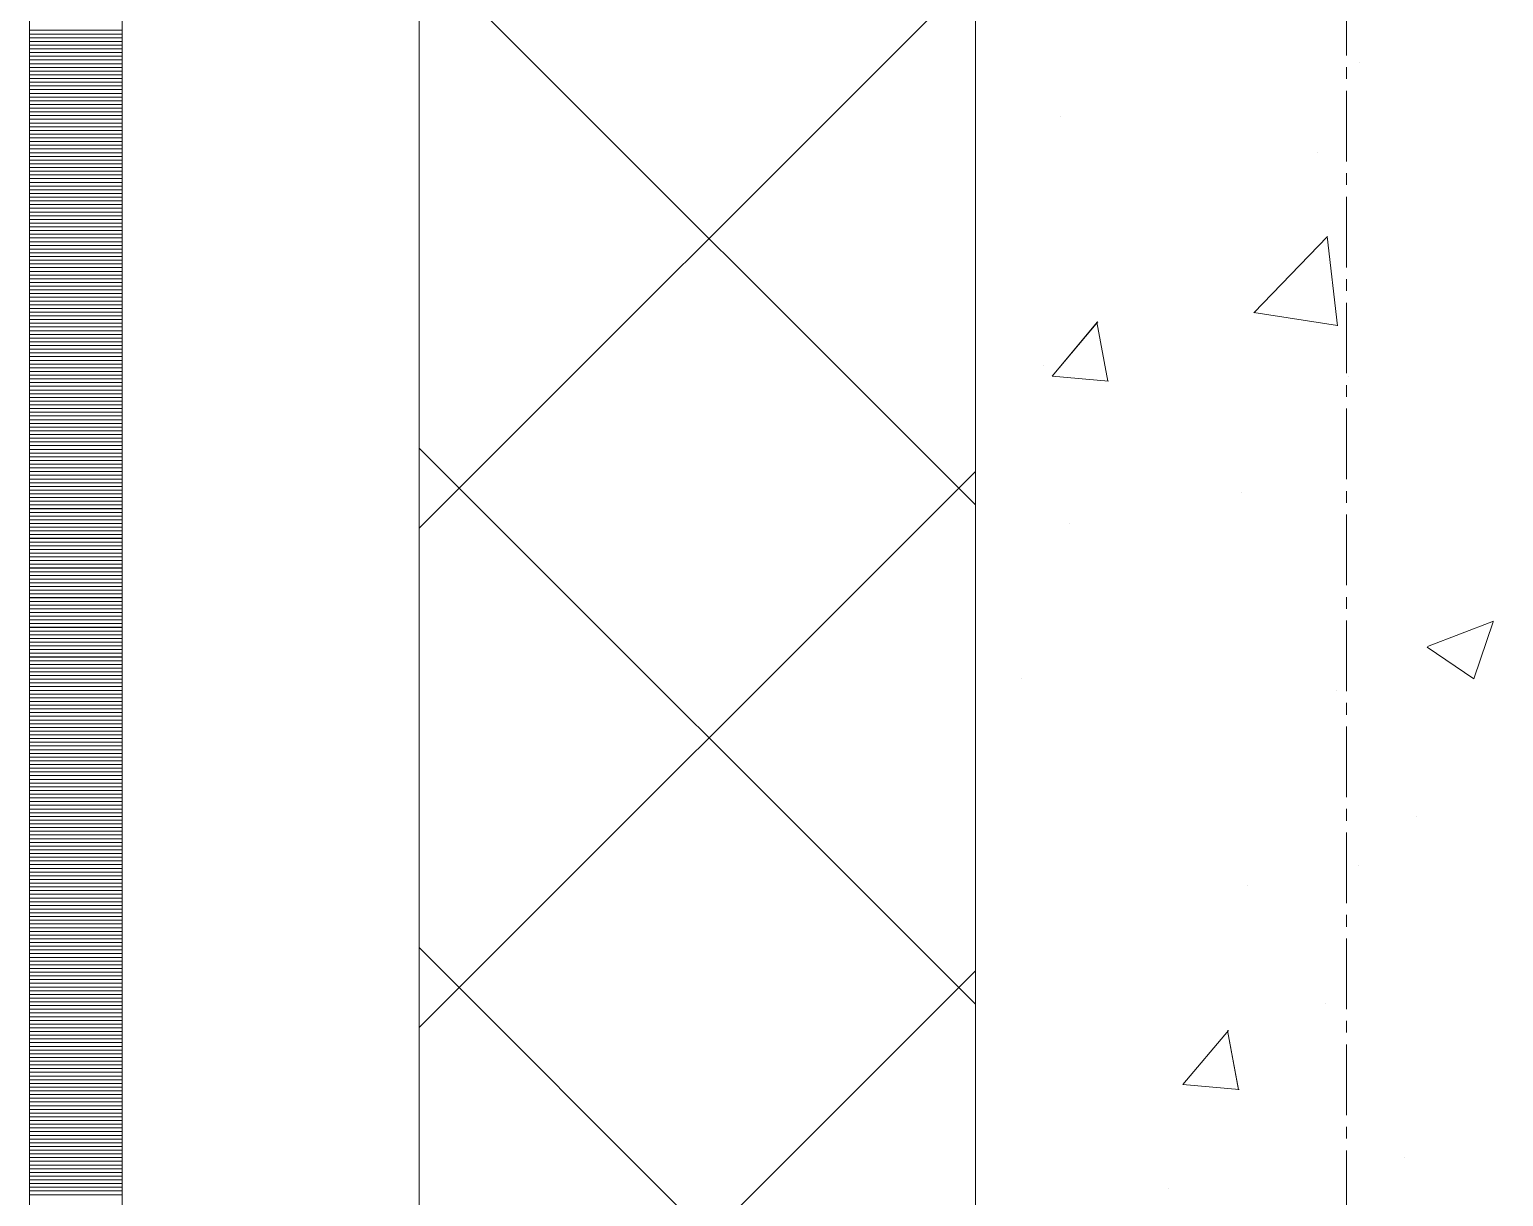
# Model space of a CAD drawing. Header units: millimetres. Extents: x 470010 to 1231400, y -134005 to 421770.
# Drawn here: x 806167.7 to 806565, y 150340.5 to 150655.2 of the extents above; entities that cross this region are included whole.
import ezdxf
from ezdxf.enums import TextEntityAlignment as Align

# ---------------------------------------------------------------- set-up
doc = ezdxf.new("R2010")
doc.units = ezdxf.units.MM
doc.linetypes.add('CENTER2', pattern=[28.575, 19.05, -3.175, 3.175, -3.175])
doc.linetypes.add('DASHED', pattern=[19.05, 12.7, -6.35])
doc.layers.get('Defpoints').update_dxf_attribs({"color": 140})
doc.layers.add('АР_Делит', color=120, linetype='Continuous', lineweight=0, plot=False)
for name, color, linetype, lineweight in [('АР_Стены ПЕНОблок', 52, 'Continuous', 20), ('АР_Тонкая', 254, 'Continuous', 5), ('АР_Утеплитель', 31, 'Continuous', 0), ('АР_Штриховка', 8, 'Continuous', 0)]:
    doc.layers.add(name, color=color, linetype=linetype, lineweight=lineweight)
doc.layers.add('РД_Оси_100', color=7, linetype='Continuous', lineweight=0, true_color=0x525252)
doc.styles.add('style1', font='ARIALN.TTF')

# ---------------------------------------------------------------- blocks, each defined once
blk = doc.blocks.new('СОШ_2200_АР_ОСИ_М100_28.05.24')
at = {"layer": 'АР_Делит', "color": 251, "linetype": 'DASHED', "true_color": 0x636466}
blk.add_lwpolyline([(114955, 135155), (114955, -355), (93595.036, -355), (93595.036, 13855), (94145, 13855), (94145, 68320), (66055, 68320), (66055, 13857.73), (83455, 13857.73), (83455, -355), (45245, -355), (45245, 13145), (44695, 13145), (44695, 26755), (45245, 26755), (45245, 68320), (20455, 68320), (20455, 26755), (27955, 26755), (27955, 13145), (-355, 13145), (-355, 100855)], dxfattribs=at)
at = {"layer": 'РД_Оси_100', "color": 251, "linetype": 'CENTER2', "true_color": 0x636466}
blk.add_line((0, -6155), (0, 139938.679), dxfattribs=at)
blk = doc.blocks.new('A$C9108343f')
at = {"layer": 'АР_Стены ПЕНОблок', "color": 18, "linetype": 'Continuous', "lineweight": 20, "true_color": 0x000000}
blk.add_line((140704.09, 313879.49), (140704.09, 237679.49), dxfattribs=at)
at = {"layer": 'АР_Тонкая', "color": 18, "linetype": 'Continuous', "lineweight": 5, "true_color": 0x000000}
for p, q in [((140449.09, 313879.49), (140449.09, 237679.49)), ((140474.09, 313879.49), (140474.09, 237679.49)), ((140474.09, 237679.49), (140474.09, 313879.49)), ((140554.09, 237679.49), (140554.09, 313879.49))]:
    blk.add_line(p, q, dxfattribs=at)
at = {"layer": 'АР_Утеплитель', "color": 18, "linetype": 'Continuous', "lineweight": 0, "true_color": 0x000000}
for p, q in [((140554.09, 313879.49), (140554.09, 237679.49)), ((140704.09, 237679.49), (140704.09, 313879.49))]:
    blk.add_line(p, q, dxfattribs=at)
at = {"layer": 'АР_Штриховка', "color": 18, "linetype": 'Continuous', "lineweight": 0, "true_color": 0x000000}
for p, q in [((140704.09, 250893.28), (140554.09, 251043.28)), ((140554.09, 250886.99), (140704.09, 251036.99)), ((140449.09, 251021.24), (140474.09, 251021.24)), ((140449.09, 251020.24), (140474.09, 251020.24)), ((140449.09, 251019.24), (140474.09, 251019.24)), ((140449.09, 251018.24), (140474.09, 251018.24)), ((140449.09, 251017.24), (140474.09, 251017.24)), ((140449.09, 251016.24), (140474.09, 251016.24)), ((140449.09, 251015.24), (140474.09, 251015.24)), ((140449.09, 251014.24), (140474.09, 251014.24)), ((140449.09, 251013.24), (140474.09, 251013.24)), ((140449.09, 251012.24), (140474.09, 251012.24)), ((140807.68, 251012.44), (140807.68, 251012.44)), ((140449.09, 251011.24), (140474.09, 251011.24)), ((140449.09, 251010.24), (140474.09, 251010.24)), ((140449.09, 251009.24), (140474.09, 251009.24)), ((140449.09, 251008.24), (140474.09, 251008.24)), ((140449.09, 251007.24), (140474.09, 251007.24)), ((140449.09, 251006.24), (140474.09, 251006.24)), ((140449.09, 251005.24), (140474.09, 251005.24)), ((140449.09, 251004.24), (140474.09, 251004.24)), ((140449.09, 251003.24), (140474.09, 251003.24)), ((140449.09, 251002.24), (140474.09, 251002.24)), ((140449.09, 251001.24), (140474.09, 251001.24)), ((140449.09, 251000.24), (140474.09, 251000.24)), ((140449.09, 250999.24), (140474.09, 250999.24)), ((140449.09, 250998.24), (140474.09, 250998.24)), ((140449.09, 250997.24), (140474.09, 250997.24)), ((140449.09, 250996.24), (140474.09, 250996.24)), ((140727.05, 250997.99), (140727.05, 250997.99)), ((140449.09, 250995.24), (140474.09, 250995.24)), ((140449.09, 250994.24), (140474.09, 250994.24)), ((140449.09, 250993.24), (140474.09, 250993.24)), ((140449.09, 250992.24), (140474.09, 250992.24)), ((140449.09, 250991.24), (140474.09, 250991.24)), ((140449.09, 250990.24), (140474.09, 250990.24)), ((140449.09, 250989.24), (140474.09, 250989.24)), ((140449.09, 250988.24), (140474.09, 250988.24)), ((140796.24, 250988.38), (140796.24, 250988.38)), ((140449.09, 250987.24), (140474.09, 250987.24)), ((140449.09, 250986.24), (140474.09, 250986.24)), ((140449.09, 250985.24), (140474.09, 250985.24)), ((140449.09, 250984.24), (140474.09, 250984.24)), ((140449.09, 250983.24), (140474.09, 250983.24)), ((140449.09, 250982.24), (140474.09, 250982.24)), ((140449.09, 250981.24), (140474.09, 250981.24)), ((140449.09, 250980.24), (140474.09, 250980.24)), ((140449.09, 250979.24), (140474.09, 250979.24)), ((140449.09, 250978.24), (140474.09, 250978.24)), ((140449.09, 250977.24), (140474.09, 250977.24)), ((140449.09, 250976.24), (140474.09, 250976.24)), ((140449.09, 250975.24), (140474.09, 250975.24)), ((140449.09, 250974.24), (140474.09, 250974.24)), ((140449.09, 250973.24), (140474.09, 250973.24)), ((140449.09, 250972.24), (140474.09, 250972.24)), ((140449.09, 250971.24), (140474.09, 250971.24)), ((140449.09, 250970.24), (140474.09, 250970.24)), ((140449.09, 250969.24), (140474.09, 250969.24)), ((140449.09, 250968.24), (140474.09, 250968.24)), ((140449.09, 250967.24), (140474.09, 250967.24)), ((140449.09, 250966.24), (140474.09, 250966.24)), ((140449.09, 250965.24), (140474.09, 250965.24)), ((140779.14, 250945.06), (140798.93, 250965.68)), ((140801.69, 250941.55), (140798.89, 250965.68)), ((140449.09, 250964.24), (140474.09, 250964.24)), ((140449.09, 250963.24), (140474.09, 250963.24)), ((140449.09, 250962.24), (140474.09, 250962.24)), ((140449.09, 250961.24), (140474.09, 250961.24)), ((140449.09, 250960.24), (140474.09, 250960.24)), ((140449.09, 250959.24), (140474.09, 250959.24)), ((140449.09, 250958.24), (140474.09, 250958.24)), ((140449.09, 250957.24), (140474.09, 250957.24)), ((140449.09, 250956.24), (140474.09, 250956.24)), ((140449.09, 250955.24), (140474.09, 250955.24)), ((140449.09, 250954.24), (140474.09, 250954.24)), ((140449.09, 250953.24), (140474.09, 250953.24)), ((140449.09, 250952.24), (140474.09, 250952.24)), ((140449.09, 250951.24), (140474.09, 250951.24)), ((140449.09, 250950.24), (140474.09, 250950.24)), ((140449.09, 250949.24), (140474.09, 250949.24)), ((140449.09, 250948.24), (140474.09, 250948.24)), ((140449.09, 250947.24), (140474.09, 250947.24)), ((140449.09, 250946.24), (140474.09, 250946.24)), ((140449.09, 250945.24), (140474.09, 250945.24)), ((140779.11, 250945.12), (140801.7, 250941.62)), ((140449.09, 250944.24), (140474.09, 250944.24)), ((140449.09, 250943.24), (140474.09, 250943.24)), ((140449.09, 250942.24), (140474.09, 250942.24)), ((140449.09, 250941.24), (140474.09, 250941.24)), ((140724.77, 250928), (140737.02, 250942.59)), ((140739.73, 250926.62), (140736.8, 250942.54)), ((140449.09, 250940.24), (140474.09, 250940.24)), ((140449.09, 250939.24), (140474.09, 250939.24)), ((140449.09, 250938.24), (140474.09, 250938.24)), ((140449.09, 250937.24), (140474.09, 250937.24)), ((140449.09, 250936.24), (140474.09, 250936.24)), ((140449.09, 250935.24), (140474.09, 250935.24)), ((140449.09, 250934.24), (140474.09, 250934.24)), ((140449.09, 250933.24), (140474.09, 250933.24)), ((140449.09, 250932.24), (140474.09, 250932.24)), ((140449.09, 250931.24), (140474.09, 250931.24)), ((140449.09, 250930.24), (140474.09, 250930.24)), ((140449.09, 250929.24), (140474.09, 250929.24)), ((140722.36, 250930.72), (140722.36, 250930.72)), ((140449.09, 250928.24), (140474.09, 250928.24)), ((140449.09, 250927.24), (140474.09, 250927.24)), ((140449.09, 250926.24), (140474.09, 250926.24)), ((140449.09, 250925.24), (140474.09, 250925.24)), ((140724.77, 250927.99), (140739.95, 250926.66)), ((140804.59, 250927.88), (140804.59, 250927.88)), ((140449.09, 250924.24), (140474.09, 250924.24)), ((140449.09, 250923.24), (140474.09, 250923.24)), ((140449.09, 250922.24), (140474.09, 250922.24)), ((140449.09, 250921.24), (140474.09, 250921.24)), ((140449.09, 250920.24), (140474.09, 250920.24)), ((140449.09, 250919.24), (140474.09, 250919.24)), ((140449.09, 250918.24), (140474.09, 250918.24)), ((140449.09, 250917.24), (140474.09, 250917.24)), ((140449.09, 250916.24), (140474.09, 250916.24)), ((140449.09, 250915.24), (140474.09, 250915.24)), ((140449.09, 250914.24), (140474.09, 250914.24)), ((140449.09, 250913.24), (140474.09, 250913.24)), ((140449.09, 250912.24), (140474.09, 250912.24)), ((140449.09, 250911.24), (140474.09, 250911.24)), ((140449.09, 250910.24), (140474.09, 250910.24)), ((140449.09, 250909.24), (140474.09, 250909.24)), ((140449.09, 250908.24), (140474.09, 250908.24)), ((140449.09, 250907.24), (140474.09, 250907.24)), ((140449.09, 250906.24), (140474.09, 250906.24)), ((140449.09, 250905.24), (140474.09, 250905.24)), ((140704.09, 250758.58), (140554.09, 250908.58)), ((140449.09, 250904.24), (140474.09, 250904.24)), ((140449.09, 250903.24), (140474.09, 250903.24)), ((140449.09, 250902.24), (140474.09, 250902.24)), ((140449.09, 250901.24), (140474.09, 250901.24)), ((140554.09, 250752.29), (140704.09, 250902.29)), ((140449.09, 250900.24), (140474.09, 250900.24)), ((140449.09, 250899.24), (140474.09, 250899.24)), ((140449.09, 250898.24), (140474.09, 250898.24)), ((140449.09, 250897.24), (140474.09, 250897.24)), ((140449.09, 250896.24), (140474.09, 250896.24)), ((140449.09, 250895.24), (140474.09, 250895.24)), ((140449.09, 250894.24), (140474.09, 250894.24)), ((140449.09, 250893.24), (140474.09, 250893.24)), ((140775.92, 250896.6), (140775.92, 250896.6)), ((140449.09, 250892.24), (140474.09, 250892.24)), ((140449.09, 250891.24), (140474.09, 250891.24)), ((140449.09, 250890.24), (140474.09, 250890.24)), ((140449.09, 250889.24), (140474.09, 250889.24)), ((140449.09, 250888.24), (140474.09, 250888.24)), ((140449.09, 250887.24), (140474.09, 250887.24)), ((140449.09, 250886.24), (140474.09, 250886.24)), ((140449.09, 250885.24), (140474.09, 250885.24)), ((140729.42, 250888.2), (140729.42, 250888.2)), ((140449.09, 250884.24), (140474.09, 250884.24)), ((140449.09, 250883.24), (140474.09, 250883.24)), ((140449.09, 250882.24), (140474.09, 250882.24)), ((140449.09, 250881.24), (140474.09, 250881.24)), ((140449.09, 250880.24), (140474.09, 250880.24)), ((140449.09, 250879.24), (140474.09, 250879.24)), ((140449.09, 250878.24), (140474.09, 250878.24)), ((140449.09, 250877.24), (140474.09, 250877.24)), ((140449.09, 250876.24), (140474.09, 250876.24)), ((140449.09, 250875.24), (140474.09, 250875.24)), ((140449.09, 250874.24), (140474.09, 250874.24)), ((140449.09, 250873.24), (140474.09, 250873.24)), ((140449.09, 250872.24), (140474.09, 250872.24)), ((140449.09, 250871.24), (140474.09, 250871.24)), ((140449.09, 250870.24), (140474.09, 250870.24)), ((140449.09, 250869.24), (140474.09, 250869.24)), ((140449.09, 250868.24), (140474.09, 250868.24)), ((140449.09, 250867.24), (140474.09, 250867.24)), ((140449.09, 250866.24), (140474.09, 250866.24)), ((140449.09, 250865.24), (140474.09, 250865.24)), ((140449.09, 250864.24), (140474.09, 250864.24)), ((140449.09, 250863.24), (140474.09, 250863.24)), ((140449.09, 250862.24), (140474.09, 250862.24)), ((140449.09, 250861.24), (140474.09, 250861.24)), ((140825.89, 250855.05), (140843.68, 250861.88)), ((140838.45, 250846.34), (140843.6, 250861.69)), ((140449.09, 250860.24), (140474.09, 250860.24)), ((140449.09, 250859.24), (140474.09, 250859.24)), ((140449.09, 250858.24), (140474.09, 250858.24)), ((140449.09, 250857.24), (140474.09, 250857.24)), ((140449.09, 250856.24), (140474.09, 250856.24)), ((140449.09, 250855.24), (140474.09, 250855.24)), ((140449.09, 250854.24), (140474.09, 250854.24)), ((140449.09, 250853.24), (140474.09, 250853.24)), ((140825.81, 250854.87), (140838.44, 250846.35)), ((140449.09, 250852.24), (140474.09, 250852.24)), ((140449.09, 250851.24), (140474.09, 250851.24)), ((140449.09, 250850.24), (140474.09, 250850.24)), ((140449.09, 250849.24), (140474.09, 250849.24)), ((140449.09, 250848.24), (140474.09, 250848.24)), ((140449.09, 250847.24), (140474.09, 250847.24)), ((140449.09, 250846.24), (140474.09, 250846.24)), ((140449.09, 250845.24), (140474.09, 250845.24)), ((140716.56, 250846.43), (140716.56, 250846.43)), ((140449.09, 250844.24), (140474.09, 250844.24)), ((140449.09, 250843.24), (140474.09, 250843.24)), ((140449.09, 250842.24), (140474.09, 250842.24)), ((140449.09, 250841.24), (140474.09, 250841.24)), ((140801.5, 250843.33), (140801.5, 250843.33)), ((140449.09, 250840.24), (140474.09, 250840.24)), ((140449.09, 250839.24), (140474.09, 250839.24)), ((140449.09, 250838.24), (140474.09, 250838.24)), ((140449.09, 250837.24), (140474.09, 250837.24)), ((140449.09, 250836.24), (140474.09, 250836.24)), ((140449.09, 250835.24), (140474.09, 250835.24)), ((140449.09, 250834.24), (140474.09, 250834.24)), ((140449.09, 250833.24), (140474.09, 250833.24)), ((140449.09, 250832.24), (140474.09, 250832.24)), ((140449.09, 250831.24), (140474.09, 250831.24)), ((140449.09, 250830.24), (140474.09, 250830.24)), ((140449.09, 250829.24), (140474.09, 250829.24)), ((140449.09, 250828.24), (140474.09, 250828.24)), ((140449.09, 250827.24), (140474.09, 250827.24)), ((140449.09, 250826.24), (140474.09, 250826.24)), ((140449.09, 250825.24), (140474.09, 250825.24)), ((140449.09, 250824.24), (140474.09, 250824.24)), ((140449.09, 250823.24), (140474.09, 250823.24)), ((140449.09, 250822.24), (140474.09, 250822.24)), ((140449.09, 250821.24), (140474.09, 250821.24)), ((140449.09, 250820.24), (140474.09, 250820.24)), ((140449.09, 250819.24), (140474.09, 250819.24)), ((140449.09, 250818.24), (140474.09, 250818.24)), ((140449.09, 250817.24), (140474.09, 250817.24)), ((140449.09, 250816.24), (140474.09, 250816.24)), ((140449.09, 250815.24), (140474.09, 250815.24)), ((140449.09, 250814.24), (140474.09, 250814.24)), ((140449.09, 250813.24), (140474.09, 250813.24)), ((140449.09, 250812.24), (140474.09, 250812.24)), ((140449.09, 250811.24), (140474.09, 250811.24)), ((140449.09, 250810.24), (140474.09, 250810.24)), ((140449.09, 250809.24), (140474.09, 250809.24)), ((140449.09, 250808.24), (140474.09, 250808.24)), ((140449.09, 250807.24), (140474.09, 250807.24)), ((140449.09, 250806.24), (140474.09, 250806.24)), ((140823.01, 250809.14), (140823.01, 250809.14)), ((140449.09, 250805.24), (140474.09, 250805.24)), ((140449.09, 250804.24), (140474.09, 250804.24)), ((140449.09, 250803.24), (140474.09, 250803.24)), ((140449.09, 250802.24), (140474.09, 250802.24)), ((140449.09, 250801.24), (140474.09, 250801.24)), ((140449.09, 250800.24), (140474.09, 250800.24)), ((140449.09, 250799.24), (140474.09, 250799.24)), ((140449.09, 250798.24), (140474.09, 250798.24)), ((140449.09, 250797.24), (140474.09, 250797.24)), ((140449.09, 250796.24), (140474.09, 250796.24)), ((140449.09, 250795.24), (140474.09, 250795.24)), ((140449.09, 250794.24), (140474.09, 250794.24)), ((140807.42, 250795.88), (140807.42, 250795.88)), ((140449.09, 250793.24), (140474.09, 250793.24)), ((140449.09, 250792.24), (140474.09, 250792.24)), ((140449.09, 250791.24), (140474.09, 250791.24)), ((140449.09, 250790.24), (140474.09, 250790.24)), ((140777.42, 250790.66), (140777.42, 250790.66)), ((140449.09, 250789.24), (140474.09, 250789.24)), ((140449.09, 250788.24), (140474.09, 250788.24)), ((140449.09, 250787.24), (140474.09, 250787.24)), ((140449.09, 250786.24), (140474.09, 250786.24)), ((140449.09, 250785.24), (140474.09, 250785.24)), ((140449.09, 250784.24), (140474.09, 250784.24)), ((140449.09, 250783.24), (140474.09, 250783.24)), ((140449.09, 250782.24), (140474.09, 250782.24)), ((140449.09, 250781.24), (140474.09, 250781.24)), ((140449.09, 250780.24), (140474.09, 250780.24)), ((140449.09, 250779.24), (140474.09, 250779.24)), ((140449.09, 250778.24), (140474.09, 250778.24)), ((140449.09, 250777.24), (140474.09, 250777.24)), ((140449.09, 250776.24), (140474.09, 250776.24)), ((140449.09, 250775.24), (140474.09, 250775.24)), ((140449.09, 250774.24), (140474.09, 250774.24)), ((140704.09, 250623.87), (140554.09, 250773.87)), ((140449.09, 250773.24), (140474.09, 250773.24)), ((140449.09, 250772.24), (140474.09, 250772.24)), ((140449.09, 250771.24), (140474.09, 250771.24)), ((140449.09, 250770.24), (140474.09, 250770.24)), ((140449.09, 250769.24), (140474.09, 250769.24)), ((140449.09, 250768.24), (140474.09, 250768.24)), ((140449.09, 250767.24), (140474.09, 250767.24)), ((140449.09, 250766.24), (140474.09, 250766.24)), ((140554.09, 250617.59), (140704.09, 250767.59)), ((140449.09, 250765.24), (140474.09, 250765.24)), ((140449.09, 250764.24), (140474.09, 250764.24)), ((140449.09, 250763.24), (140474.09, 250763.24)), ((140449.09, 250762.24), (140474.09, 250762.24)), ((140449.09, 250761.24), (140474.09, 250761.24)), ((140449.09, 250760.24), (140474.09, 250760.24)), ((140449.09, 250759.24), (140474.09, 250759.24)), ((140449.09, 250758.24), (140474.09, 250758.24)), ((140798.41, 250758.77), (140798.41, 250758.77)), ((140449.09, 250757.24), (140474.09, 250757.24)), ((140449.09, 250756.24), (140474.09, 250756.24)), ((140449.09, 250755.24), (140474.09, 250755.24)), ((140449.09, 250754.24), (140474.09, 250754.24)), ((140449.09, 250753.24), (140474.09, 250753.24)), ((140449.09, 250752.24), (140474.09, 250752.24)), ((140449.09, 250751.24), (140474.09, 250751.24)), ((140449.09, 250750.24), (140474.09, 250750.24)), ((140760.02, 250736.94), (140772.26, 250751.54)), ((140774.98, 250735.56), (140772.04, 250751.48)), ((140449.09, 250749.24), (140474.09, 250749.24)), ((140449.09, 250748.24), (140474.09, 250748.24)), ((140449.09, 250747.24), (140474.09, 250747.24)), ((140449.09, 250746.24), (140474.09, 250746.24)), ((140449.09, 250745.24), (140474.09, 250745.24)), ((140449.09, 250744.24), (140474.09, 250744.24)), ((140449.09, 250743.24), (140474.09, 250743.24)), ((140449.09, 250742.24), (140474.09, 250742.24)), ((140449.09, 250741.24), (140474.09, 250741.24)), ((140449.09, 250740.24), (140474.09, 250740.24)), ((140449.09, 250739.24), (140474.09, 250739.24)), ((140449.09, 250738.24), (140474.09, 250738.24)), ((140449.09, 250737.24), (140474.09, 250737.24)), ((140449.09, 250736.24), (140474.09, 250736.24)), ((140449.09, 250735.24), (140474.09, 250735.24)), ((140449.09, 250734.24), (140474.09, 250734.24)), ((140760.02, 250736.93), (140775.2, 250735.6)), ((140449.09, 250733.24), (140474.09, 250733.24)), ((140449.09, 250732.24), (140474.09, 250732.24)), ((140449.09, 250731.24), (140474.09, 250731.24)), ((140449.09, 250730.24), (140474.09, 250730.24)), ((140449.09, 250729.24), (140474.09, 250729.24)), ((140449.09, 250728.24), (140474.09, 250728.24)), ((140449.09, 250727.24), (140474.09, 250727.24)), ((140449.09, 250726.24), (140474.09, 250726.24)), ((140449.09, 250725.24), (140474.09, 250725.24)), ((140449.09, 250724.24), (140474.09, 250724.24)), ((140449.09, 250723.24), (140474.09, 250723.24)), ((140449.09, 250722.24), (140474.09, 250722.24)), ((140449.09, 250721.24), (140474.09, 250721.24)), ((140449.09, 250720.24), (140474.09, 250720.24)), ((140449.09, 250719.24), (140474.09, 250719.24)), ((140449.09, 250718.24), (140474.09, 250718.24)), ((140449.09, 250717.24), (140474.09, 250717.24)), ((140449.09, 250716.24), (140474.09, 250716.24)), ((140449.09, 250715.24), (140474.09, 250715.24)), ((140449.09, 250714.24), (140474.09, 250714.24)), ((140819.78, 250717.33), (140819.78, 250717.33)), ((140449.09, 250713.24), (140474.09, 250713.24)), ((140449.09, 250712.24), (140474.09, 250712.24)), ((140449.09, 250711.24), (140474.09, 250711.24)), ((140449.09, 250710.24), (140474.09, 250710.24)), ((140449.09, 250709.24), (140474.09, 250709.24)), ((140449.09, 250708.24), (140474.09, 250708.24)), ((140449.09, 250707.24), (140474.09, 250707.24)), ((140756.19, 250708.96), (140756.19, 250708.96))]:
    blk.add_line(p, q, dxfattribs=at)
at = {"layer": 'РД_Оси_100'}
blk.add_blockref('СОШ_2200_АР_ОСИ_М100_28.05.24', (140804.09, 223079.49), dxfattribs=at)
at = {"layer": 'Defpoints', "color": 18, "true_color": 0x000000, "style": 'style1'}
for p in [(143949.34, 316089.12), (143974.98, 281639.5), (143890.4, 273244.71), (143839.99, 264276.81), (143967.75, 254892.38), (12251.96, 104178.14), (12382.58, 96023.14)]:
    blk.add_attdef('АР-ПОМЕЩЕНИЕ:НАИМЕНОВАНИЕ', text='', height=100, dxfattribs=at).set_placement(p, align=Align.MIDDLE)
at = {"layer": 'Defpoints', "color": 18, "true_color": 0x000000, "style": 'style1', "flags": 8}
for p in [(143951.3, 279099.09), (143848.34, 269251.11), (143875.33, 260094.25), (144049.74, 250824.7), (163419.28, 238153.36), (155897.46, 237965.97), (183037.2, 237965.97), (143342.94, 237876.19)]:
    blk.add_attdef('АР-ПОМЕЩЕНИЕ:НАИМЕНОВАНИЕ', text='', height=100, dxfattribs=at).set_placement(p, align=Align.MIDDLE)

msp = doc.modelspace()

# ---------------------------------------------------------------- linework, layer by layer
at = {"layer": 'АР_Стены ПЕНОблок', "color": 18, "linetype": 'Continuous', "lineweight": 20, "true_color": 0x000000}
msp.add_line((806422.706, 213513.251), (806422.706, 137313.251), dxfattribs=at)
at = {"layer": 'АР_Тонкая', "color": 18, "linetype": 'Continuous', "lineweight": 5, "true_color": 0x000000}
for p, q in [((806167.706, 213513.251), (806167.706, 137313.251)), ((806192.706, 213513.251), (806192.706, 137313.251)), ((806192.706, 137313.251), (806192.706, 213513.251)), ((806272.706, 137313.251), (806272.706, 213513.251))]:
    msp.add_line(p, q, dxfattribs=at)
at = {"layer": 'АР_Утеплитель', "color": 18, "linetype": 'Continuous', "lineweight": 0, "true_color": 0x000000}
for p, q in [((806272.706, 213513.251), (806272.706, 137313.251)), ((806422.706, 137313.251), (806422.706, 213513.251))]:
    msp.add_line(p, q, dxfattribs=at)
at = {"layer": 'АР_Штриховка', "color": 18, "linetype": 'Continuous', "lineweight": 0, "true_color": 0x000000}
for p, q in [((806422.706, 150527.039), (806272.706, 150677.039)), ((806272.706, 150520.752), (806422.706, 150670.752)), ((806167.706, 150655), (806192.706, 150655)), ((806167.706, 150654), (806192.706, 150654)), ((806167.706, 150653), (806192.706, 150653)), ((806167.706, 150652), (806192.706, 150652)), ((806167.706, 150651), (806192.706, 150651)), ((806167.706, 150650), (806192.706, 150650)), ((806167.706, 150649), (806192.706, 150649)), ((806167.706, 150648), (806192.706, 150648)), ((806167.706, 150647), (806192.706, 150647)), ((806167.706, 150646), (806192.706, 150646)), ((806167.706, 150645), (806192.706, 150645)), ((806167.706, 150644), (806192.706, 150644)), ((806167.706, 150643), (806192.706, 150643)), ((806167.706, 150642), (806192.706, 150642)), ((806167.706, 150641), (806192.706, 150641)), ((806167.706, 150640), (806192.706, 150640)), ((806167.706, 150639), (806192.706, 150639)), ((806167.706, 150638), (806192.706, 150638)), ((806167.706, 150637), (806192.706, 150637)), ((806167.706, 150636), (806192.706, 150636)), ((806167.706, 150635), (806192.706, 150635)), ((806167.706, 150634), (806192.706, 150634)), ((806167.706, 150633), (806192.706, 150633)), ((806167.706, 150632), (806192.706, 150632)), ((806167.706, 150631), (806192.706, 150631)), ((806167.706, 150630), (806192.706, 150630)), ((806167.706, 150629), (806192.706, 150629)), ((806167.706, 150628), (806192.706, 150628)), ((806167.706, 150627), (806192.706, 150627)), ((806167.706, 150626), (806192.706, 150626)), ((806167.706, 150625), (806192.706, 150625)), ((806167.706, 150624), (806192.706, 150624)), ((806167.706, 150623), (806192.706, 150623)), ((806167.706, 150622), (806192.706, 150622)), ((806167.706, 150621), (806192.706, 150621)), ((806167.706, 150620), (806192.706, 150620)), ((806167.706, 150619), (806192.706, 150619)), ((806167.706, 150618), (806192.706, 150618)), ((806167.706, 150617), (806192.706, 150617)), ((806167.706, 150616), (806192.706, 150616)), ((806167.706, 150615), (806192.706, 150615)), ((806167.706, 150614), (806192.706, 150614)), ((806167.706, 150613), (806192.706, 150613)), ((806167.706, 150612), (806192.706, 150612)), ((806167.706, 150611), (806192.706, 150611)), ((806167.706, 150610), (806192.706, 150610)), ((806167.706, 150609), (806192.706, 150609)), ((806167.706, 150608), (806192.706, 150608)), ((806167.706, 150607), (806192.706, 150607)), ((806167.706, 150606), (806192.706, 150606)), ((806167.706, 150605), (806192.706, 150605)), ((806167.706, 150604), (806192.706, 150604)), ((806167.706, 150603), (806192.706, 150603)), ((806167.706, 150602), (806192.706, 150602)), ((806167.706, 150601), (806192.706, 150601)), ((806167.706, 150600), (806192.706, 150600)), ((806167.706, 150599), (806192.706, 150599)), ((806167.706, 150598), (806192.706, 150598)), ((806167.706, 150597), (806192.706, 150597)), ((806497.755, 150578.819), (806517.539, 150599.438)), ((806520.306, 150575.311), (806517.5, 150599.433)), ((806167.706, 150596), (806192.706, 150596)), ((806167.706, 150595), (806192.706, 150595)), ((806167.706, 150594), (806192.706, 150594)), ((806167.706, 150593), (806192.706, 150593)), ((806167.706, 150592), (806192.706, 150592)), ((806167.706, 150591), (806192.706, 150591)), ((806167.706, 150590), (806192.706, 150590)), ((806167.706, 150589), (806192.706, 150589)), ((806167.706, 150588), (806192.706, 150588)), ((806167.706, 150587), (806192.706, 150587)), ((806167.706, 150586), (806192.706, 150586)), ((806167.706, 150585), (806192.706, 150585)), ((806167.706, 150584), (806192.706, 150584)), ((806167.706, 150583), (806192.706, 150583)), ((806167.706, 150582), (806192.706, 150582)), ((806167.706, 150581), (806192.706, 150581)), ((806167.706, 150580), (806192.706, 150580)), ((806167.706, 150579), (806192.706, 150579)), ((806167.706, 150578), (806192.706, 150578)), ((806497.727, 150578.879), (806520.316, 150575.376)), ((806167.706, 150577), (806192.706, 150577)), ((806167.706, 150576), (806192.706, 150576)), ((806167.706, 150575), (806192.706, 150575)), ((806167.706, 150574), (806192.706, 150574)), ((806443.385, 150561.757), (806455.63, 150576.35)), ((806458.345, 150560.378), (806455.408, 150576.299)), ((806167.706, 150573), (806192.706, 150573)), ((806167.706, 150572), (806192.706, 150572)), ((806167.706, 150571), (806192.706, 150571)), ((806167.706, 150570), (806192.706, 150570)), ((806167.706, 150569), (806192.706, 150569)), ((806167.706, 150568), (806192.706, 150568)), ((806167.706, 150567), (806192.706, 150567)), ((806167.706, 150566), (806192.706, 150566)), ((806167.706, 150565), (806192.706, 150565)), ((806167.706, 150564), (806192.706, 150564)), ((806167.706, 150563), (806192.706, 150563)), ((806167.706, 150562), (806192.706, 150562)), ((806443.384, 150561.747), (806458.566, 150560.419)), ((806167.706, 150561), (806192.706, 150561)), ((806167.706, 150560), (806192.706, 150560)), ((806167.706, 150559), (806192.706, 150559)), ((806167.706, 150558), (806192.706, 150558)), ((806167.706, 150557), (806192.706, 150557)), ((806167.706, 150556), (806192.706, 150556)), ((806167.706, 150555), (806192.706, 150555)), ((806167.706, 150554), (806192.706, 150554)), ((806167.706, 150553), (806192.706, 150553)), ((806167.706, 150552), (806192.706, 150552)), ((806167.706, 150551), (806192.706, 150551)), ((806167.706, 150550), (806192.706, 150550)), ((806167.706, 150549), (806192.706, 150549)), ((806167.706, 150548), (806192.706, 150548)), ((806167.706, 150547), (806192.706, 150547)), ((806167.706, 150546), (806192.706, 150546)), ((806167.706, 150545), (806192.706, 150545)), ((806167.706, 150544), (806192.706, 150544)), ((806167.706, 150543), (806192.706, 150543)), ((806167.706, 150542), (806192.706, 150542)), ((806422.706, 150392.335), (806272.706, 150542.335)), ((806167.706, 150541), (806192.706, 150541)), ((806167.706, 150540), (806192.706, 150540)), ((806167.706, 150539), (806192.706, 150539)), ((806167.706, 150538), (806192.706, 150538)), ((806167.706, 150537), (806192.706, 150537)), ((806167.706, 150536), (806192.706, 150536)), ((806167.706, 150535), (806192.706, 150535)), ((806167.706, 150534), (806192.706, 150534)), ((806272.706, 150386.048), (806422.706, 150536.048)), ((806167.706, 150533), (806192.706, 150533)), ((806167.706, 150532), (806192.706, 150532)), ((806167.706, 150531), (806192.706, 150531)), ((806167.706, 150530), (806192.706, 150530)), ((806167.706, 150529), (806192.706, 150529)), ((806167.706, 150528), (806192.706, 150528)), ((806167.706, 150527), (806192.706, 150527)), ((806167.706, 150526), (806192.706, 150526)), ((806167.706, 150525), (806192.706, 150525)), ((806167.706, 150524), (806192.706, 150524)), ((806167.706, 150523), (806192.706, 150523)), ((806167.706, 150522), (806192.706, 150522)), ((806167.706, 150521), (806192.706, 150521)), ((806167.706, 150520), (806192.706, 150520)), ((806167.706, 150519), (806192.706, 150519)), ((806167.706, 150518), (806192.706, 150518)), ((806167.706, 150517), (806192.706, 150517)), ((806167.706, 150516), (806192.706, 150516)), ((806167.706, 150515), (806192.706, 150515)), ((806167.706, 150514), (806192.706, 150514)), ((806167.706, 150513), (806192.706, 150513)), ((806167.706, 150512), (806192.706, 150512)), ((806167.706, 150511), (806192.706, 150511)), ((806167.706, 150510), (806192.706, 150510)), ((806167.706, 150509), (806192.706, 150509)), ((806167.706, 150508), (806192.706, 150508)), ((806167.706, 150507), (806192.706, 150507)), ((806167.706, 150506), (806192.706, 150506)), ((806167.706, 150505), (806192.706, 150505)), ((806167.706, 150504), (806192.706, 150504)), ((806167.706, 150503), (806192.706, 150503)), ((806167.706, 150502), (806192.706, 150502)), ((806167.706, 150501), (806192.706, 150501)), ((806167.706, 150500), (806192.706, 150500)), ((806167.706, 150499), (806192.706, 150499)), ((806167.706, 150498), (806192.706, 150498)), ((806167.706, 150497), (806192.706, 150497)), ((806167.706, 150496), (806192.706, 150496)), ((806167.706, 150495), (806192.706, 150495)), ((806167.706, 150494), (806192.706, 150494)), ((806544.503, 150488.811), (806562.288, 150495.638)), ((806557.06, 150480.102), (806562.21, 150495.451)), ((806167.706, 150493), (806192.706, 150493)), ((806167.706, 150492), (806192.706, 150492)), ((806167.706, 150491), (806192.706, 150491)), ((806167.706, 150490), (806192.706, 150490)), ((806167.706, 150489), (806192.706, 150489)), ((806167.706, 150488), (806192.706, 150488)), ((806167.706, 150487), (806192.706, 150487)), ((806167.706, 150486), (806192.706, 150486)), ((806544.419, 150488.626), (806557.053, 150480.104)), ((806167.706, 150485), (806192.706, 150485)), ((806167.706, 150484), (806192.706, 150484)), ((806167.706, 150483), (806192.706, 150483)), ((806167.706, 150482), (806192.706, 150482)), ((806167.706, 150481), (806192.706, 150481)), ((806167.706, 150480), (806192.706, 150480)), ((806167.706, 150479), (806192.706, 150479)), ((806167.706, 150478), (806192.706, 150478)), ((806167.706, 150477), (806192.706, 150477)), ((806167.706, 150476), (806192.706, 150476)), ((806167.706, 150475), (806192.706, 150475)), ((806167.706, 150474), (806192.706, 150474)), ((806167.706, 150473), (806192.706, 150473)), ((806167.706, 150472), (806192.706, 150472)), ((806167.706, 150471), (806192.706, 150471)), ((806167.706, 150470), (806192.706, 150470)), ((806167.706, 150469), (806192.706, 150469)), ((806167.706, 150468), (806192.706, 150468)), ((806167.706, 150467), (806192.706, 150467)), ((806167.706, 150466), (806192.706, 150466)), ((806167.706, 150465), (806192.706, 150465)), ((806167.706, 150464), (806192.706, 150464)), ((806167.706, 150463), (806192.706, 150463)), ((806167.706, 150462), (806192.706, 150462)), ((806167.706, 150461), (806192.706, 150461)), ((806167.706, 150460), (806192.706, 150460)), ((806167.706, 150459), (806192.706, 150459)), ((806167.706, 150458), (806192.706, 150458)), ((806167.706, 150457), (806192.706, 150457)), ((806167.706, 150456), (806192.706, 150456)), ((806167.706, 150455), (806192.706, 150455)), ((806167.706, 150454), (806192.706, 150454)), ((806167.706, 150453), (806192.706, 150453)), ((806167.706, 150452), (806192.706, 150452)), ((806167.706, 150451), (806192.706, 150451)), ((806167.706, 150450), (806192.706, 150450)), ((806167.706, 150449), (806192.706, 150449)), ((806167.706, 150448), (806192.706, 150448)), ((806167.706, 150447), (806192.706, 150447)), ((806167.706, 150446), (806192.706, 150446)), ((806167.706, 150445), (806192.706, 150445)), ((806167.706, 150444), (806192.706, 150444)), ((806167.706, 150443), (806192.706, 150443)), ((806167.706, 150442), (806192.706, 150442)), ((806167.706, 150441), (806192.706, 150441)), ((806167.706, 150440), (806192.706, 150440)), ((806167.706, 150439), (806192.706, 150439)), ((806167.706, 150438), (806192.706, 150438)), ((806167.706, 150437), (806192.706, 150437)), ((806167.706, 150436), (806192.706, 150436)), ((806167.706, 150435), (806192.706, 150435)), ((806167.706, 150434), (806192.706, 150434)), ((806167.706, 150433), (806192.706, 150433)), ((806167.706, 150432), (806192.706, 150432)), ((806167.706, 150431), (806192.706, 150431)), ((806167.706, 150430), (806192.706, 150430)), ((806167.706, 150429), (806192.706, 150429)), ((806167.706, 150428), (806192.706, 150428)), ((806167.706, 150427), (806192.706, 150427)), ((806167.706, 150426), (806192.706, 150426)), ((806167.706, 150425), (806192.706, 150425)), ((806167.706, 150424), (806192.706, 150424)), ((806167.706, 150423), (806192.706, 150423)), ((806167.706, 150422), (806192.706, 150422)), ((806167.706, 150421), (806192.706, 150421)), ((806167.706, 150420), (806192.706, 150420)), ((806167.706, 150419), (806192.706, 150419)), ((806167.706, 150418), (806192.706, 150418)), ((806167.706, 150417), (806192.706, 150417)), ((806167.706, 150416), (806192.706, 150416)), ((806167.706, 150415), (806192.706, 150415)), ((806167.706, 150414), (806192.706, 150414)), ((806167.706, 150413), (806192.706, 150413)), ((806167.706, 150412), (806192.706, 150412)), ((806167.706, 150411), (806192.706, 150411)), ((806167.706, 150410), (806192.706, 150410)), ((806167.706, 150409), (806192.706, 150409)), ((806167.706, 150408), (806192.706, 150408)), ((806167.706, 150407), (806192.706, 150407)), ((806422.706, 150257.631), (806272.706, 150407.631)), ((806167.706, 150406), (806192.706, 150406)), ((806167.706, 150405), (806192.706, 150405)), ((806167.706, 150404), (806192.706, 150404)), ((806167.706, 150403), (806192.706, 150403)), ((806167.706, 150402), (806192.706, 150402)), ((806167.706, 150401), (806192.706, 150401)), ((806167.706, 150400), (806192.706, 150400)), ((806167.706, 150399), (806192.706, 150399)), ((806272.706, 150251.344), (806422.706, 150401.344)), ((806167.706, 150398), (806192.706, 150398)), ((806167.706, 150397), (806192.706, 150397)), ((806167.706, 150396), (806192.706, 150396)), ((806167.706, 150395), (806192.706, 150395)), ((806167.706, 150394), (806192.706, 150394)), ((806167.706, 150393), (806192.706, 150393)), ((806167.706, 150392), (806192.706, 150392)), ((806167.706, 150391), (806192.706, 150391)), ((806167.706, 150390), (806192.706, 150390)), ((806167.706, 150389), (806192.706, 150389)), ((806167.706, 150388), (806192.706, 150388)), ((806167.706, 150387), (806192.706, 150387)), ((806167.706, 150386), (806192.706, 150386)), ((806167.706, 150385), (806192.706, 150385)), ((806167.706, 150384), (806192.706, 150384)), ((806167.706, 150383), (806192.706, 150383)), ((806478.629, 150370.7), (806490.874, 150385.293)), ((806493.588, 150369.321), (806490.651, 150385.242)), ((806167.706, 150382), (806192.706, 150382)), ((806167.706, 150381), (806192.706, 150381)), ((806167.706, 150380), (806192.706, 150380)), ((806167.706, 150379), (806192.706, 150379)), ((806167.706, 150378), (806192.706, 150378)), ((806167.706, 150377), (806192.706, 150377)), ((806167.706, 150376), (806192.706, 150376)), ((806167.706, 150375), (806192.706, 150375)), ((806167.706, 150374), (806192.706, 150374)), ((806167.706, 150373), (806192.706, 150373)), ((806167.706, 150372), (806192.706, 150372)), ((806167.706, 150371), (806192.706, 150371)), ((806478.628, 150370.69), (806493.81, 150369.362)), ((806167.706, 150370), (806192.706, 150370)), ((806167.706, 150369), (806192.706, 150369)), ((806167.706, 150368), (806192.706, 150368)), ((806167.706, 150367), (806192.706, 150367)), ((806167.706, 150366), (806192.706, 150366)), ((806167.706, 150365), (806192.706, 150365)), ((806167.706, 150364), (806192.706, 150364)), ((806167.706, 150363), (806192.706, 150363)), ((806167.706, 150362), (806192.706, 150362)), ((806167.706, 150361), (806192.706, 150361)), ((806167.706, 150360), (806192.706, 150360)), ((806167.706, 150359), (806192.706, 150359)), ((806167.706, 150358), (806192.706, 150358)), ((806167.706, 150357), (806192.706, 150357)), ((806167.706, 150356), (806192.706, 150356)), ((806167.706, 150355), (806192.706, 150355)), ((806167.706, 150354), (806192.706, 150354)), ((806167.706, 150353), (806192.706, 150353)), ((806167.706, 150352), (806192.706, 150352)), ((806167.706, 150351), (806192.706, 150351)), ((806167.706, 150350), (806192.706, 150350)), ((806167.706, 150349), (806192.706, 150349)), ((806167.706, 150348), (806192.706, 150348)), ((806167.706, 150347), (806192.706, 150347)), ((806167.706, 150346), (806192.706, 150346)), ((806167.706, 150345), (806192.706, 150345)), ((806167.706, 150344), (806192.706, 150344)), ((806167.706, 150343), (806192.706, 150343)), ((806167.706, 150342), (806192.706, 150342)), ((806167.706, 150341), (806192.706, 150341))]:
    msp.add_line(p, q, dxfattribs=at)

# ---------------------------------------------------------------- block references
msp.add_blockref('A$C9108343f', (665718.612, -100366.242))
at = {"layer": 'РД_Оси_100'}
msp.add_blockref('СОШ_2200_АР_ОСИ_М100_28.05.24', (806522.706, 122713.251), dxfattribs=at)

doc.saveas('drawing.dxf')
